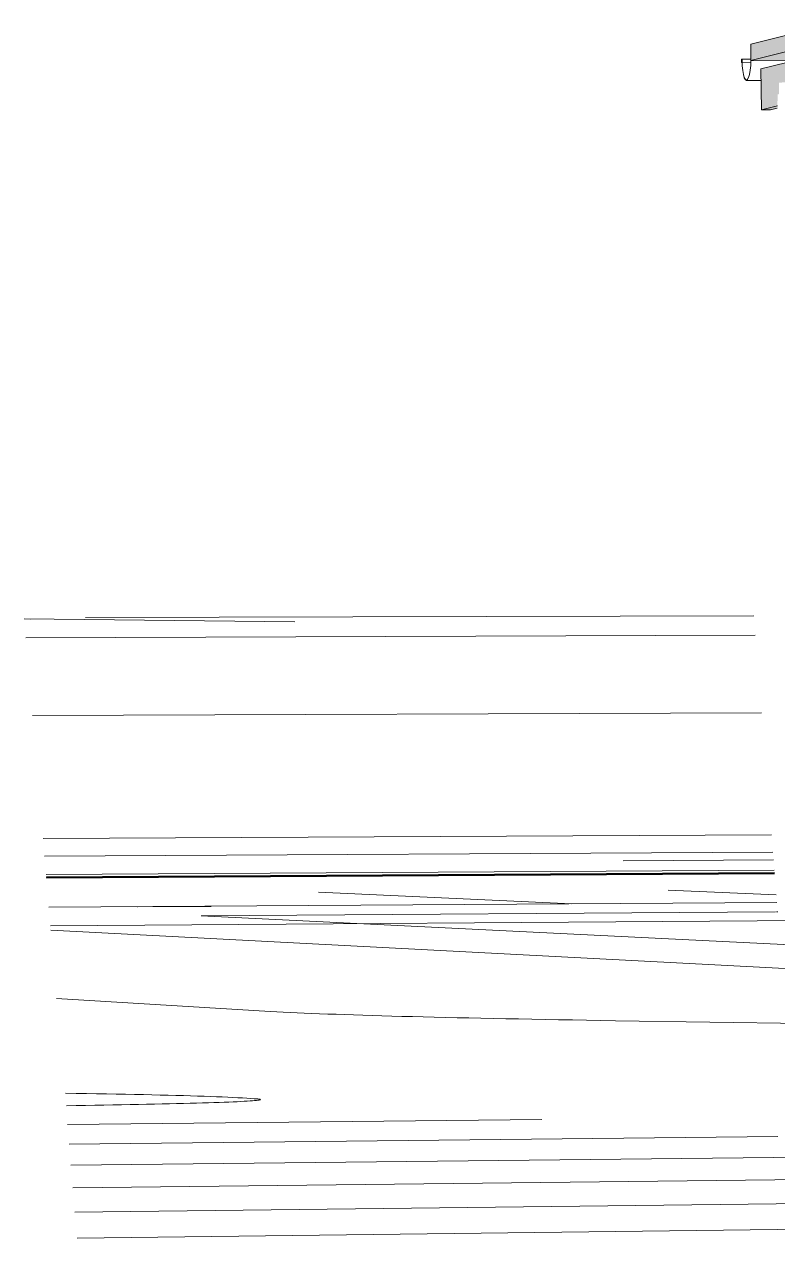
# Model space of a CAD drawing. Header units: inches. Extents: x 31213 to 31218, y -65 to 66.
# Drawn here: x 31214.46094 to 31214.49048, y 65.97235 to 66.02 of the extents above; entities that cross this region are included whole.
import ezdxf

# ---------------------------------------------------------------- set-up
doc = ezdxf.new("R2010")
doc.units = ezdxf.units.IN
doc.header["$MEASUREMENT"] = 0
for name, pattern in [('Center 1_4_', [0.53125, 0.25, -0.09375, 0.09375, -0.09375]), ('Hidden', [0.28125, 0.1875, -0.09375]), ('IMPORT-HIDDEN _3_', [2.109375, 1.40625, -0.703125])]:
    doc.linetypes.add(name, pattern=pattern)
for name, color, linetype, lineweight in [('A-DETL', 90, 'Continuous', 9), ('A-PROP-SBCK', 71, 'Hidden', 50), ('A-ROOF', 132, 'Continuous', 13), ('A-ROOF-OTLN', 132, 'Continuous', 9), ('BMP', 80, 'Continuous', 9), ('C-BLDG-PADS', 91, 'Continuous', 9), ('C-TOPO', 7, 'Continuous', 9), ('Conc', 7, 'Continuous', 9), ('CONT-EX10', 180, 'IMPORT-HIDDEN _3_', 9), ('CONT-EX2', 240, 'IMPORT-HIDDEN _3_', 9), ('EOP-PR', 4, 'Continuous', 9), ('PAINT', 190, 'Continuous', 9), ('PROP', 3, 'Center 1_4_', 9), ('S-BEAM', 12, 'Continuous', 9)]:
    doc.layers.add(name, color=color, linetype=linetype, lineweight=lineweight)

msp = doc.modelspace()

# ---------------------------------------------------------------- hatches: boundary and pattern name
at = {"layer": 'A-ROOF', "lineweight": 5}
h = msp.add_hatch(color=256, dxfattribs=at)
h.paths.add_polyline_path([(31214.49084, 66.01857), (31214.490845, 66.01893), (31214.48943, 66.018582), (31214.490389, 66.018574)], flags=0)
h.paths.add_polyline_path([(31214.535979, 66.023278), (31214.546711, 66.023952), (31214.535984, 66.023623)], flags=0)
msp.add_hatch(color=256, dxfattribs=at).paths.add_polyline_path([(31214.48943, 66.018582), (31214.490845, 66.01893), (31214.490845, 66.01957), (31214.48943, 66.01922)], flags=0)
at = {"layer": 'S-BEAM', "lineweight": 5}
for points in [[(31214.489842, 66.016643), (31214.490469, 66.016793), (31214.490484, 66.017252), (31214.490534, 66.017257), (31214.490534, 66.017704), (31214.491128, 66.017752), (31214.490844, 66.017762), (31214.490844, 66.018496), (31214.489827, 66.018248)], [(31214.490198, 66.016641), (31214.490467, 66.016705), (31214.490469, 66.016793), (31214.489842, 66.016643)]]:
    msp.add_hatch(color=256, dxfattribs=at).paths.add_polyline_path(points, flags=0)

# ---------------------------------------------------------------- linework, layer by layer
at = {"layer": 'A-DETL'}
for p, q in [((31214.461166, 65.996662), (31214.460936, 65.996664)), ((31214.46167, 65.988046), (31214.490238, 65.988199)), ((31214.465368, 65.985369), (31214.468247, 65.985388)), ((31214.46827, 65.985387), (31214.465391, 65.985368)), ((31214.461962, 65.984625), (31214.497104, 65.984867))]:
    msp.add_line(p, q, dxfattribs=at)
at = {"layer": 'A-PROP-SBCK', "linetype": 'Continuous'}
msp.add_line((31214.461801, 65.986517), (31214.49036, 65.986689), dxfattribs=at)
at = {"layer": 'A-ROOF'}
for p, q in [((31214.48943, 66.01922), (31214.490845, 66.01957)), ((31214.48943, 66.01922), (31214.48943, 66.018582)), ((31214.490845, 66.01893), (31214.48943, 66.018582)), ((31214.48943, 66.018582), (31214.49084, 66.01857))]:
    msp.add_line(p, q, dxfattribs=at)
at = {"layer": 'A-ROOF-OTLN'}
for p, q in [((31214.489067, 66.018506), (31214.48907, 66.018498)), ((31214.489426, 66.018491), (31214.489075, 66.018494)), ((31214.489076, 66.01863), (31214.489428, 66.018627)), ((31214.489085, 66.018509), (31214.489083, 66.018519)), ((31214.489831, 66.017792), (31214.489256, 66.017797))]:
    msp.add_line(p, q, dxfattribs=at)
for points in [[(31214.489075, 66.018508, 0), (31214.489074, 66.018508, 0), (31214.489071, 66.018512, 0), (31214.489068, 66.018518, 0), (31214.489066, 66.018528, 0), (31214.489065, 66.018539, 0), (31214.489064, 66.018552, 0), (31214.489064, 66.018566, 0), (31214.489064, 66.018579, 0), (31214.489066, 66.018592, 0), (31214.489068, 66.018602, 0), (31214.48907, 66.01861, 0), (31214.489073, 66.018614, 0)], [(31214.489072, 66.018628, 0), (31214.489069, 66.018622, 0), (31214.489066, 66.018612, 0)], [(31214.489074, 66.018494, 0), (31214.489078, 66.018495, 0), (31214.489081, 66.0185, 0), (31214.489085, 66.018509, 0)], [(31214.48909, 66.018563, 0), (31214.48909, 66.01858, 0), (31214.489089, 66.018596, 0), (31214.489086, 66.018609, 0), (31214.489083, 66.01862, 0), (31214.48908, 66.018627, 0), (31214.489076, 66.01863, 0)], [(31214.489215, 66.017834, 0), (31214.489174, 66.017908, 0), (31214.48914, 66.018027, 0), (31214.489113, 66.018183, 0), (31214.489096, 66.018366, 0), (31214.48909, 66.018563, 0)], [(31214.489173, 66.017896, 0), (31214.489214, 66.017821, 0), (31214.489258, 66.017797, 0), (31214.489303, 66.017826, 0), (31214.489344, 66.017905, 0), (31214.489379, 66.018031, 0), (31214.489407, 66.018193, 0), (31214.489424, 66.018381, 0), (31214.48943, 66.018582, 0)], [(31214.489342, 66.017917, 0), (31214.489302, 66.017839, 0), (31214.489258, 66.017811, 0)]]:
    msp.add_polyline3d(points, dxfattribs=at)
at = {"layer": 'BMP'}
for p, q in [((31214.484421, 65.987172), (31214.490317, 65.987217)), ((31214.490351, 65.986803), (31214.461791, 65.986632)), ((31214.490359, 65.986704), (31214.461799, 65.986532))]:
    msp.add_line(p, q, dxfattribs=at)
at = {"layer": 'C-BLDG-PADS'}
for p, q in [((31214.490432, 65.98517), (31214.490483, 65.985167)), ((31214.490483, 65.98517), (31214.490432, 65.98517))]:
    msp.add_line(p, q, dxfattribs=at)
at = {"layer": 'C-TOPO'}
for p, q in [((31214.489852, 65.992976), (31214.461259, 65.992879)), ((31214.490432, 65.98517), (31214.490483, 65.98517)), ((31214.490432, 65.98517), (31214.490483, 65.985167)), ((31214.490432, 65.98517), (31214.490483, 65.985167)), ((31214.490483, 65.98517), (31214.490432, 65.98517))]:
    msp.add_line(p, q, dxfattribs=at)
at = {"layer": 'Conc'}
for p, q in [((31214.4619, 65.985353), (31214.490453, 65.98554)), ((31214.490396, 65.98517), (31214.467866, 65.985018)), ((31214.467866, 65.985018), (31214.506873, 65.983098)), ((31215.001543, 65.956343), (31214.461977, 65.984452))]:
    msp.add_line(p, q, dxfattribs=at)
at = {"layer": 'CONT-EX10', "linetype": 'Continuous'}
for p, q in [((31214.461, 65.995918), (31214.485701, 65.996021)), ((31214.485701, 65.996021), (31214.489605, 65.996028))]:
    msp.add_line(p, q, dxfattribs=at)
at = {"layer": 'CONT-EX2', "linetype": 'Continuous'}
msp.add_line((31214.489544, 65.996785), (31214.46333, 65.996717), dxfattribs=at)
at = {"layer": 'EOP-PR'}
for p, q in [((31214.49036, 65.986683), (31214.461801, 65.986511)), ((31214.462205, 65.981767), (31214.469933, 65.981295)), ((31214.484123, 65.980901), (31214.540122, 65.98002))]:
    msp.add_line(p, q, dxfattribs=at)
for points in [[(31214.469933, 65.981295, 0), (31214.470144, 65.981283, 0), (31214.470365, 65.98127, 0), (31214.470597, 65.981258, 0), (31214.47084, 65.981246, 0), (31214.471093, 65.981234, 0), (31214.471357, 65.981221, 0), (31214.471631, 65.981209, 0), (31214.471916, 65.981197, 0), (31214.472212, 65.981185, 0), (31214.472518, 65.981174, 0), (31214.472835, 65.981162, 0), (31214.473162, 65.98115, 0), (31214.4735, 65.981139, 0), (31214.473849, 65.981127, 0), (31214.474208, 65.981116, 0), (31214.474577, 65.981105, 0), (31214.474957, 65.981094, 0), (31214.475348, 65.981082, 0), (31214.475748, 65.981071, 0), (31214.47616, 65.981061, 0), (31214.476581, 65.98105, 0), (31214.477013, 65.981039, 0), (31214.477455, 65.981029, 0), (31214.477907, 65.981018, 0), (31214.47837, 65.981008, 0), (31214.478843, 65.980997, 0), (31214.479326, 65.980987, 0), (31214.479819, 65.980977, 0), (31214.480322, 65.980967, 0), (31214.480835, 65.980957, 0), (31214.481359, 65.980948, 0), (31214.481892, 65.980938, 0), (31214.482435, 65.980929, 0), (31214.482988, 65.980919, 0), (31214.483551, 65.98091, 0), (31214.484123, 65.980901, 0)], [(31214.469957, 65.97784, 0), (31214.469813, 65.97785, 0), (31214.469657, 65.97786, 0), (31214.469489, 65.97787, 0), (31214.469309, 65.977879, 0), (31214.469118, 65.977889, 0), (31214.468915, 65.977898, 0), (31214.4687, 65.977907, 0), (31214.468475, 65.977916, 0), (31214.468237, 65.977925, 0), (31214.467989, 65.977934, 0), (31214.467729, 65.977942, 0), (31214.467459, 65.977951, 0), (31214.467177, 65.977959, 0), (31214.466884, 65.977967, 0), (31214.466581, 65.977975, 0), (31214.466267, 65.977983, 0), (31214.465942, 65.97799, 0), (31214.465606, 65.977998, 0), (31214.46526, 65.978005, 0), (31214.464904, 65.978012, 0), (31214.464537, 65.978019, 0), (31214.46416, 65.978026, 0), (31214.463773, 65.978033, 0), (31214.463376, 65.978039, 0), (31214.462969, 65.978045, 0), (31214.462553, 65.978051, 0)], [(31214.462589, 65.977565, 0), (31214.462966, 65.977571, 0), (31214.463337, 65.977576, 0), (31214.463702, 65.977582, 0), (31214.464059, 65.977588, 0), (31214.46441, 65.977594, 0), (31214.464752, 65.9776, 0), (31214.465087, 65.977607, 0), (31214.465413, 65.977613, 0), (31214.465731, 65.97762, 0), (31214.46604, 65.977626, 0), (31214.46634, 65.977633, 0), (31214.46663, 65.97764, 0), (31214.46691, 65.977646, 0), (31214.467181, 65.977653, 0), (31214.467441, 65.97766, 0), (31214.467691, 65.977667, 0), (31214.46793, 65.977674, 0), (31214.468157, 65.977681, 0), (31214.468374, 65.977688, 0), (31214.468579, 65.977695, 0), (31214.468773, 65.977702, 0), (31214.468955, 65.977709, 0), (31214.469125, 65.977716, 0), (31214.469283, 65.977723, 0), (31214.469429, 65.97773, 0), (31214.469562, 65.977737, 0), (31214.469683, 65.977744, 0), (31214.469791, 65.977751, 0), (31214.469887, 65.977758, 0), (31214.46997, 65.977765, 0), (31214.47004, 65.977771, 0), (31214.470097, 65.977778, 0), (31214.470141, 65.977785, 0), (31214.470173, 65.977791, 0), (31214.470191, 65.977798, 0), (31214.470197, 65.977804, 0), (31214.470189, 65.977811, 0), (31214.470168, 65.977817, 0), (31214.470135, 65.977823, 0), (31214.470089, 65.977829, 0), (31214.470029, 65.977835, 0), (31214.469957, 65.97784, 0)]]:
    msp.add_polyline3d(points, dxfattribs=at)
at = {"layer": 'PAINT'}
for p, q in [((31214.47247, 65.985939), (31214.482411, 65.985487)), ((31214.486191, 65.986026), (31214.490428, 65.985843)), ((31214.462626, 65.976832), (31214.481231, 65.977025)), ((31214.462692, 65.976058), (31214.490484, 65.976356)), ((31214.462762, 65.975231), (31214.500292, 65.975647)), ((31214.462838, 65.974344), (31214.510707, 65.974893)), ((31214.462919, 65.973391), (31214.521787, 65.974092)), ((31214.463006, 65.972365), (31214.533597, 65.973238))]:
    msp.add_line(p, q, dxfattribs=at)
at = {"layer": 'PROP', "linetype": 'Continuous'}
for p, q in [((31214.460936, 65.996664), (31214.471541, 65.996545)), ((31214.46173, 65.98735), (31214.490293, 65.987511))]:
    msp.add_line(p, q, dxfattribs=at)
at = {"layer": 'S-BEAM'}
for p, q in [((31214.489827, 66.018248), (31214.490844, 66.018496)), ((31214.489842, 66.016643), (31214.489827, 66.018248)), ((31214.490469, 66.016793), (31214.489842, 66.016643)), ((31214.490198, 66.016641), (31214.489842, 66.016643)), ((31214.490467, 66.016705), (31214.490198, 66.016641))]:
    msp.add_line(p, q, dxfattribs=at)

doc.saveas('drawing.dxf')
